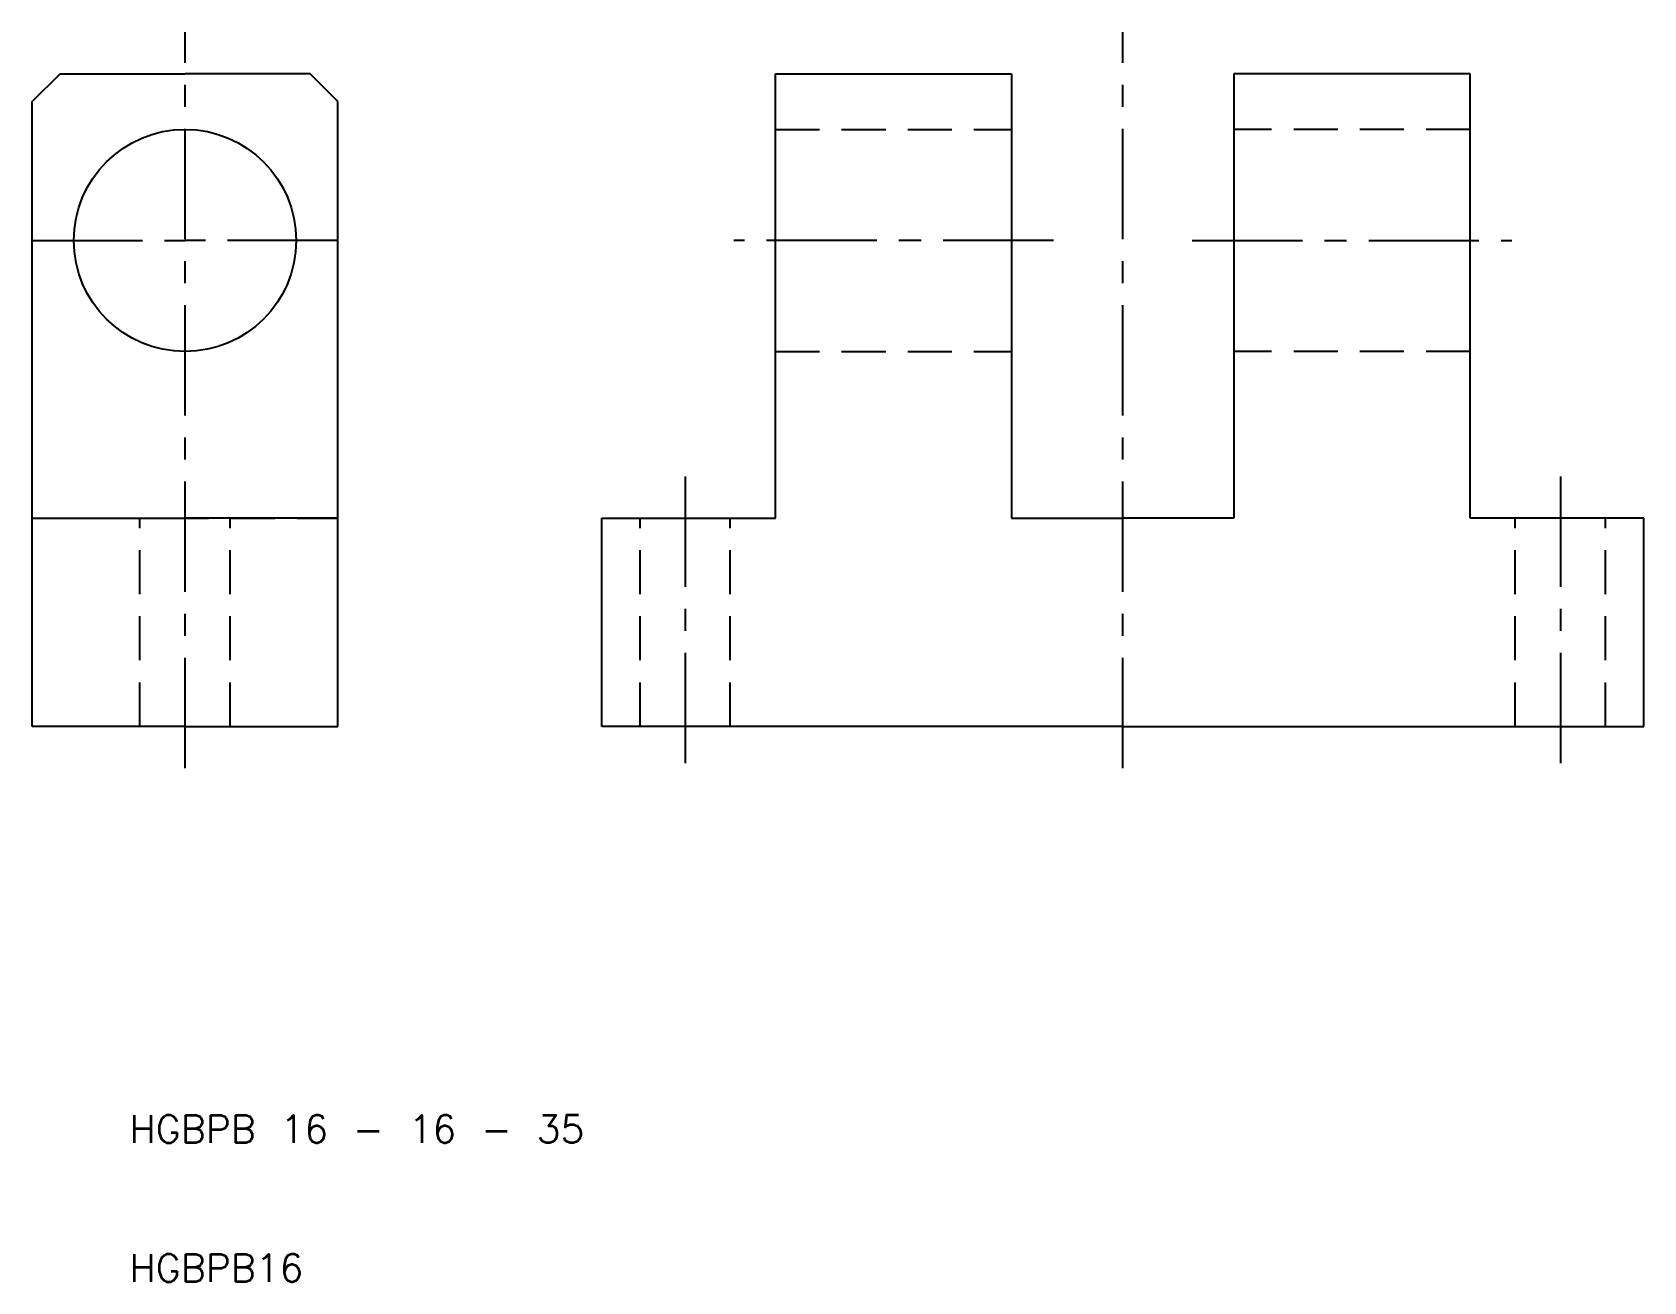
# Model space of a CAD drawing. Extents: x 3 to 119, y 10 to 100.
import ezdxf

# ---------------------------------------------------------------- set-up
doc = ezdxf.new("R2010")
doc.units = 0
doc.header["$LTSCALE"] = 0.25
doc.linetypes.add('CENTER', pattern=[50.8, 31.75, -6.35, 6.35, -6.35])
doc.linetypes.add('DASHED', pattern=[19.05, 12.7, -6.35])
doc.layers.get('0').update_dxf_attribs({"linetype": 'CONTINUOUS'})
doc.layers.add('CENTER', color=1, linetype='CENTER')
doc.styles.get("Standard").update_dxf_attribs({"font": 'txt.shx', "bigfont": 'extfont.shx'})

msp = doc.modelspace()

# ---------------------------------------------------------------- linework, layer by layer
for p, q in [((3, 95), (5, 97)), ((5, 97), (14, 97)), ((23, 97), (14, 97)), ((25, 95), (23, 97)), ((56.5, 65), (56.5, 97)), ((56.5, 97), (73.5, 97)), ((73.5, 97), (73.5, 65)), ((89.5, 97), (89.5, 65)), ((106.5, 97), (89.5, 97)), ((106.5, 65), (106.5, 97)), ((3, 50), (3, 95)), ((25, 50), (25, 95)), ((3, 65), (14, 65)), ((25, 65), (14, 65)), ((44, 50), (44, 65)), ((44, 65), (56.5, 65)), ((73.5, 65), (81.5, 65)), ((89.5, 65), (81.5, 65)), ((119, 65), (106.5, 65)), ((119, 50), (119, 65)), ((14, 50), (3, 50)), ((14, 50), (25, 50)), ((81.5, 50), (44, 50)), ((81.5, 50), (119, 50))]:
    msp.add_line(p, q)
at = {"color": 3, "linetype": 'DASHED'}
for p, q in [((56.5, 93), (73.5, 93)), ((106.5, 93), (89.5, 93)), ((56.5, 77), (73.5, 77)), ((106.5, 77), (89.5, 77)), ((3, 65), (25, 65)), ((10.75, 50), (10.75, 65)), ((17.25, 50), (17.25, 65)), ((46.75, 50), (46.75, 65)), ((53.25, 50), (53.25, 65)), ((109.75, 50), (109.75, 65)), ((116.25, 50), (116.25, 65))]:
    msp.add_line(p, q, dxfattribs=at)
msp.add_circle((14, 85), 8)
at = {"layer": 'CENTER', "color": 1, "linetype": 'CENTER'}
for p, q in [((14, 47), (14, 100)), ((81.5, 47), (81.5, 100)), ((3, 85), (14, 85)), ((25, 85), (14, 85)), ((76.5, 85), (53.5, 85)), ((86.5, 85), (109.5, 85)), ((50, 68), (50, 47)), ((113, 68), (113, 47))]:
    msp.add_line(p, q, dxfattribs=at)

# ---------------------------------------------------------------- texts
for s, p in [('HGBPB 16 - 16 - 35', (10, 20)), ('HGBPB16', (10, 10))]:
    msp.add_text(s, height=2).set_placement(p)

doc.saveas('drawing.dxf')
